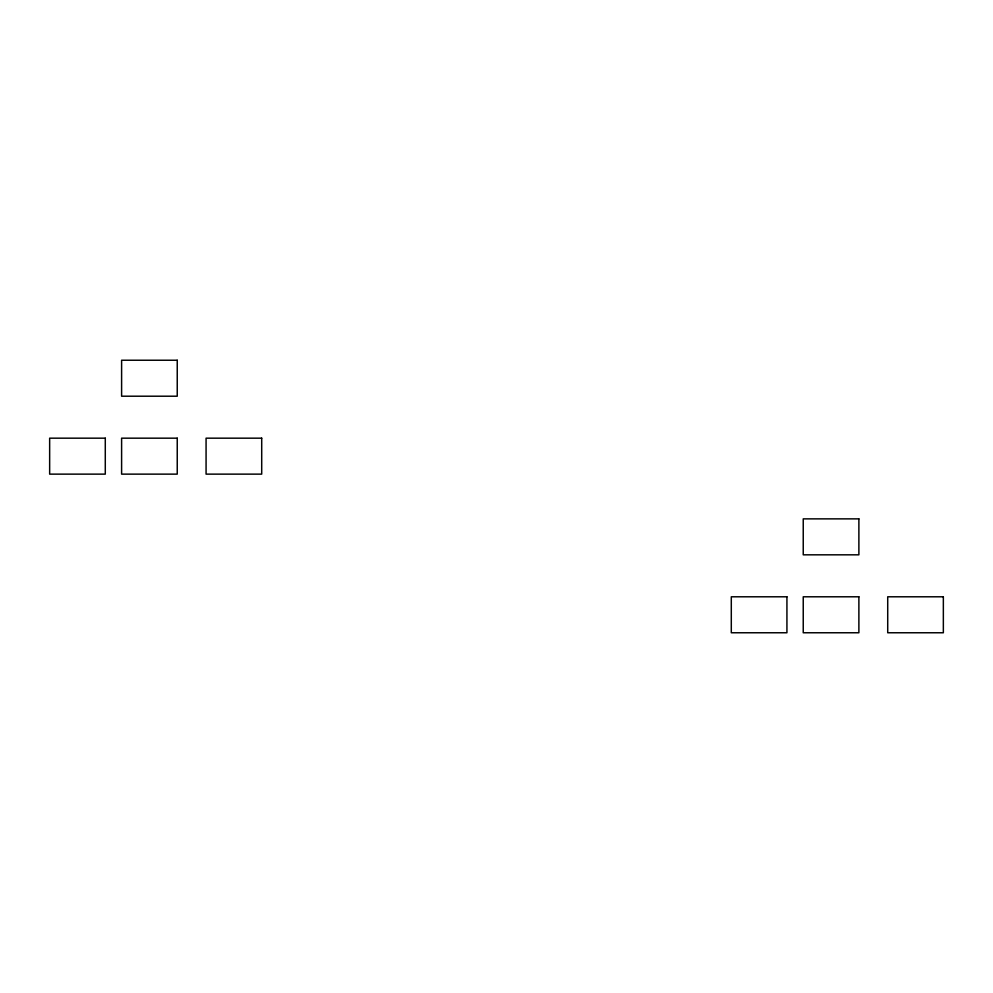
<?xml version="1.0" encoding="UTF-8"?>
<svg xmlns="http://www.w3.org/2000/svg" width="993" height="993" viewBox="0 0 993 993"><rect width="100%" height="100%" fill="white"/><g stroke="black" fill="none" stroke-linecap="round" stroke-linejoin="round"><path stroke-width="1.49" d="M177.238 360.236L121.605 360.236L121.605 396.207L177.238 396.207L177.238 360.236M105.283 438.174L49.65 438.174L49.65 474.133L105.283 474.133L105.283 438.174M177.238 438.174L121.605 438.174L121.605 474.133L177.238 474.133L177.238 438.174M261.705 438.174L206.072 438.174L206.072 474.133L261.705 474.133L261.705 438.174M858.883 518.867L803.238 518.867L803.238 554.826L858.883 554.826L858.883 518.867M786.928 596.793L731.295 596.793L731.295 632.764L786.928 632.764L786.928 596.793M858.883 596.793L803.238 596.793L803.238 632.764L858.883 632.764L858.883 596.793M943.35 596.793L887.717 596.793L887.717 632.764L943.35 632.764L943.35 596.793"/></g></svg>
